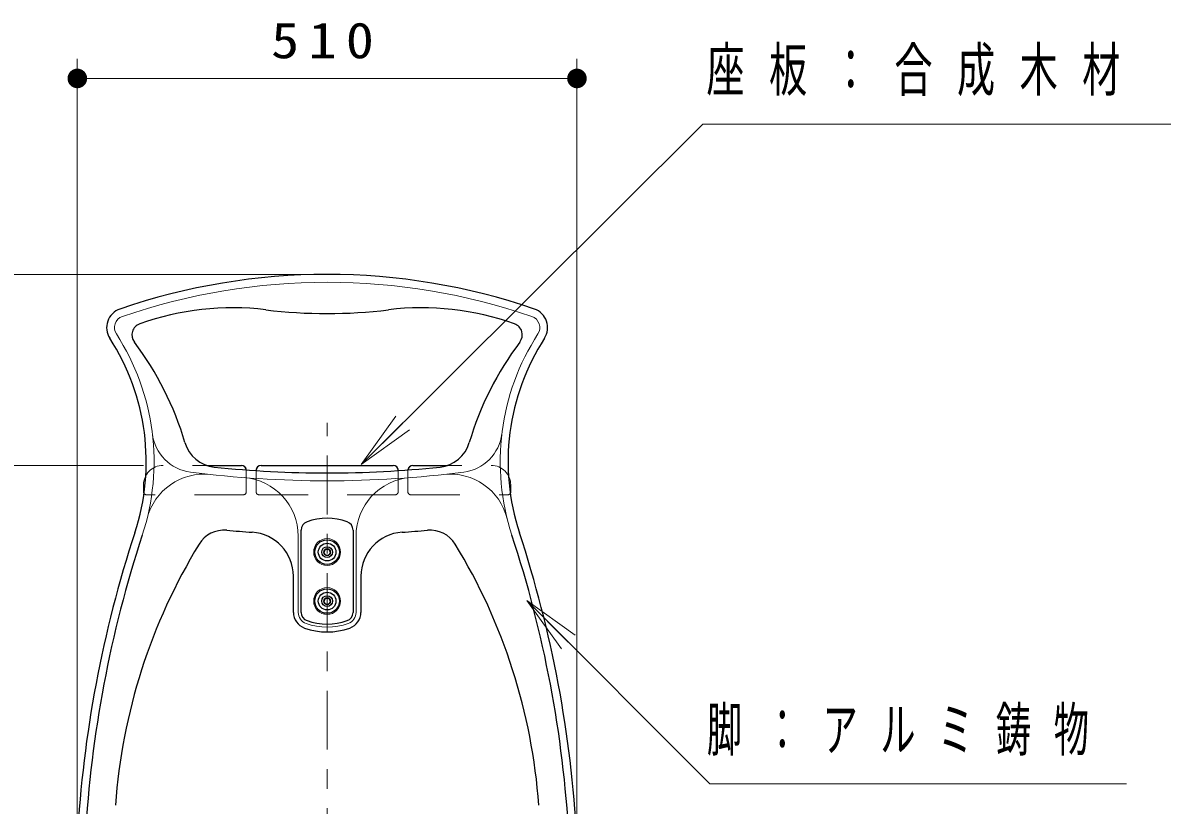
# Model space of a CAD drawing. Units: millimetres on the paper, scale 1:20. Extents: x -385 to 0, y 0 to 267.
# Drawn here: x -126.4 to -68.2, y 109.6 to 149.5 of the extents above; entities that cross this region are included whole.
import ezdxf

# ---------------------------------------------------------------- set-up
doc = ezdxf.new("R2010")
doc.units = ezdxf.units.MM
doc.linetypes.add('USER1', pattern=[4.5, 2.5, -2])
doc.linetypes.add('USER2', pattern=[6, 3, -1, 1, -1])
doc.layers.add('1_20', color=7, linetype='Continuous', lineweight=25)
doc.styles.add('ＭＳ ゴシック', font='')
doc.styles.get('ＭＳ ゴシック').set_extended_font_data('MS Gothic')

# ---------------------------------------------------------------- blocks, each defined once
blk = doc.blocks.new('filled_dot')
at = {"color": 0, "linetype": 'Continuous', "lineweight": -2, "const_width": 1.25}
blk.add_lwpolyline([(-0.625, 0, 1), (0.625, 0, 1)], format="xyb", close=True, dxfattribs=at)

msp = doc.modelspace()

# ---------------------------------------------------------------- linework, layer by layer
at = {"layer": '1_20', "lineweight": 13}
for p, q in [((-123.632, 108.865), (-123.632, 147.69)), ((-98.125, 108.865), (-98.125, 147.69)), ((-123.632, 146.69), (-98.125, 146.69)), ((-111.879, 136.69), (-157.379, 136.69)), ((-109.148, 126.986), (-107.375, 129.457)), ((-109.148, 126.986), (-107.022, 129.103)), ((-106.669, 128.749), (-109.148, 126.986)), ((-120.254, 126.94), (-147.379, 126.94)), ((-98.922, 117.572), (-100.688, 120.048)), ((-100.688, 120.048), (-98.215, 118.278)), ((-100.688, 120.048), (-98.568, 117.925))]:
    msp.add_line(p, q, dxfattribs=at)
at = {"layer": '1_20', "linetype": 'USER2', "lineweight": 13}
msp.add_line((-110.879, 106.44), (-110.879, 129.106), dxfattribs=at)
at = {"layer": '1_20', "color": 3, "linetype": 'USER1', "lineweight": 13}
for p, q in [((-115.254, 126.94), (-119.254, 126.94)), ((-114.254, 126.94), (-107.504, 126.94)), ((-106.504, 126.94), (-102.504, 126.94)), ((-115.004, 125.59), (-115.004, 126.69)), ((-114.504, 126.69), (-114.504, 125.59)), ((-107.254, 126.69), (-107.254, 125.59)), ((-106.754, 125.59), (-106.754, 126.69)), ((-120.254, 125.94), (-120.254, 125.59)), ((-101.504, 125.94), (-101.504, 125.59)), ((-115.154, 125.44), (-120.104, 125.44)), ((-114.354, 125.44), (-107.404, 125.44)), ((-106.604, 125.44), (-101.654, 125.44))]:
    msp.add_line(p, q, dxfattribs=at)
at = {"layer": '1_20'}
for p, q in [((-117.018, 126.94), (-115.254, 126.94)), ((-114.254, 126.94), (-107.504, 126.94)), ((-106.504, 126.94), (-104.74, 126.94)), ((-110.966, 122.665), (-111.052, 122.515)), ((-110.966, 122.365), (-111.052, 122.515)), ((-110.966, 122.665), (-110.792, 122.665)), ((-110.966, 122.365), (-110.792, 122.365)), ((-110.706, 122.515), (-110.792, 122.665)), ((-110.706, 122.515), (-110.792, 122.365)), ((-110.966, 120.165), (-111.052, 120.015)), ((-110.966, 119.865), (-111.052, 120.015)), ((-110.966, 120.165), (-110.792, 120.165)), ((-110.966, 119.865), (-110.792, 119.865)), ((-110.706, 120.015), (-110.792, 120.165)), ((-110.706, 120.015), (-110.792, 119.865))]:
    msp.add_line(p, q, dxfattribs=at)
at = {"layer": '1_20', "color": 3}
msp.add_line((-107.254, 126.69), (-107.254, 126.673), dxfattribs=at)
at = {"layer": '1_20', "color": 4, "lineweight": 13}
for p, q in [((-112.354, 119.44), (-112.354, 123.326)), ((-109.404, 123.326), (-109.404, 119.44))]:
    msp.add_line(p, q, dxfattribs=at)
at = {"layer": '1_20', "color": 4}
for p, q in [((-112.204, 119.44), (-112.204, 123.64)), ((-109.554, 123.64), (-109.554, 119.44)), ((-112.604, 119.44), (-112.604, 121.285)), ((-109.154, 121.285), (-109.154, 119.44))]:
    msp.add_line(p, q, dxfattribs=at)
at = {"layer": '1_20', "lineweight": 13}
for points in [[(-109.148, 126.986), (-91.697, 144.363), (-58.079, 144.363)], [(-100.688, 120.048), (-91.348, 110.693), (-70.075, 110.693)]]:
    msp.add_lwpolyline(points, dxfattribs=at)
at = {"layer": '1_20', "color": 4, "lineweight": 13}
for centre in [(-110.879, 122.515), (-110.879, 120.015)]:
    msp.add_circle(centre, 0.687, dxfattribs=at)
at = {"layer": '1_20', "color": 4}
for centre, radius in [((-110.879, 122.515), 0.625), ((-110.879, 122.515), 0.275), ((-110.879, 120.015), 0.625), ((-110.879, 120.015), 0.275)]:
    msp.add_circle(centre, radius, dxfattribs=at)
at = {"layer": '1_20'}
for centre, radius in [((-110.879, 122.515), 0.45), ((-110.879, 122.515), 0.173), ((-110.879, 120.015), 0.45), ((-110.879, 120.015), 0.173)]:
    msp.add_circle(centre, radius, dxfattribs=at)
at = {"layer": '1_20', "color": 4}
for centre, radius, start, end in [((-110.879, 104.19), 32.5, 70.99756, 109.00244), ((-115.714, 120.986), 14, 82.98879, 109.75334), ((-106.044, 120.986), 14, 70.24666, 97.01121), ((-121.136, 133.974), 1, 109.00244, 212.90244), ((-110.879, 160.301), 25.611, 262.98879, 277.01121), ((-100.622, 133.974), 1, 327.09756, 70.99756), ((-120.243, 133.598), 0.6, 109.75334, 217.08167), ((-101.515, 133.598), 0.6, 322.91833, 70.24666), ((-131.715, 127.129), 11.6, 341.7907, 32.90244), ((-133.486, 123.589), 16, 16.3921, 37.08167), ((-88.272, 123.589), 16, 142.91833, 163.6079), ((-90.043, 127.129), 11.6, 147.09756, 198.2093), ((-116.457, 128.598), 1.75, 196.3921, 263.941), ((-105.3, 128.598), 1.75, 276.059, 343.6079), ((-110.879, 181.153), 54.6, 263.941, 276.059), ((-111.754, 123.64), 0.45, 109.45516, 180), ((-110.879, 121.163), 3.077, 70.54484, 109.45516), ((-110.004, 123.64), 0.45, 0, 70.54484), ((-63.32, 104.63), 60.4, 161.7907, 176.8909), ((-63.32, 104.63), 60, 161.7907, 176.80644), ((-116.136, 122.136), 1.5, 84.90994, 148.54185), ((-110.879, 181.153), 57.75, 264.90994, 266.20137), ((-114.854, 121.285), 2.25, 0, 86.20137), ((-106.904, 121.285), 2.25, 93.79863, 180), ((-110.879, 181.153), 57.75, 273.79863, 275.09006), ((-105.622, 122.136), 1.5, 31.45815, 95.09006), ((-158.438, 104.63), 60, 3.19356, 18.2093), ((-158.438, 104.63), 60.4, 3.1091, 18.2093), ((-92.208, 107.498), 29.55, 148.54185, 175.92703), ((-129.549, 107.498), 29.55, 4.07297, 31.45815), ((-111.754, 119.44), 0.85, 180, 250.54484), ((-111.754, 119.44), 0.45, 180, 250.54484), ((-110.004, 119.44), 0.45, 289.45516, 0), ((-110.004, 119.44), 0.85, 289.45516, 0), ((-110.879, 121.917), 3.077, 250.54484, 289.45516), ((-110.879, 121.917), 3.477, 250.54484, 289.45516)]:
    msp.add_arc(centre, radius, start, end, dxfattribs=at)
at = {"layer": '1_20', "color": 4, "lineweight": 13}
for centre, radius, start, end in [((-110.879, 104.19), 32.1, 70.99756, 109.00244), ((-121.136, 133.974), 0.6, 109.00244, 212.90244), ((-100.622, 133.974), 0.6, 327.09756, 70.99756), ((-131.715, 127.129), 12, 341.7907, 32.90244), ((-90.043, 127.129), 12, 147.09756, 198.2093), ((-117.566, 128.828), 2.25, 186.84879, 262.71685), ((-104.192, 128.828), 2.25, 277.28315, 353.15121), ((-117.162, 123.494), 3, 83.78139, 165.97565), ((-110.879, 181.153), 55, 262.71685, 277.28315), ((-115.354, 123.326), 3, 0, 85.57494), ((-106.404, 123.326), 3, 94.42506, 180), ((-104.596, 123.494), 3, 14.02435, 96.21861), ((-111.754, 119.44), 0.6, 180, 250.54484), ((-110.004, 119.44), 0.6, 289.45516, 0), ((-110.879, 121.917), 3.227, 250.54484, 289.45516)]:
    msp.add_arc(centre, radius, start, end, dxfattribs=at)
at = {"layer": '1_20', "color": 3, "linetype": 'USER1', "lineweight": 13}
for centre, radius, start, end in [((-119.254, 125.94), 1, 90, 180), ((-115.254, 126.69), 0.25, 0, 90), ((-114.254, 126.69), 0.25, 90, 180), ((-107.504, 126.69), 0.25, 0, 90), ((-106.504, 126.69), 0.25, 90, 180), ((-102.504, 125.94), 1, 0, 90), ((-120.104, 125.59), 0.15, 180, 270), ((-115.154, 125.59), 0.15, 270, 0), ((-114.354, 125.59), 0.15, 180, 270), ((-107.404, 125.59), 0.15, 270, 0), ((-106.604, 125.59), 0.15, 180, 270), ((-101.654, 125.59), 0.15, 270, 0)]:
    msp.add_arc(centre, radius, start, end, dxfattribs=at)
at = {"layer": '1_20'}
for centre, start, end in [((-115.254, 126.69), 4.30178, 90), ((-114.254, 126.69), 90, 180), ((-107.504, 126.69), 0, 90), ((-106.504, 126.69), 90, 175.69822)]:
    msp.add_arc(centre, 0.25, start, end, dxfattribs=at)

# ---------------------------------------------------------------- block references
at = {"layer": '1_20', "lineweight": 13, "xscale": 0.4, "yscale": 0.4}
msp.add_blockref('filled_dot', (-123.632, 146.69), dxfattribs=at)
at = {"layer": '1_20', "lineweight": 13, "xscale": 0.4, "yscale": 0.4, "rotation": 180}
msp.add_blockref('filled_dot', (-98.125, 146.69), dxfattribs=at)

# ---------------------------------------------------------------- texts
at = {"layer": '1_20', "style": 'ＭＳ ゴシック'}
for s, insert, char_height, attachment_point in [('\\T1.33;\\W1.15;510', (-110.879, 147.69), 1.833, 8), ('\\T1.64;\\W0.65;座板：合成木材\u3000３０ｔ', (-91.515, 147.013), 2.199, 4), ('\\T1.64;\\W0.6;脚：アルミ鋳物', (-91.492, 113.343), 2.199, 4)]:
    msp.add_mtext(s, dxfattribs=dict(at, insert=insert, char_height=char_height, attachment_point=attachment_point))

doc.saveas('drawing.dxf')
